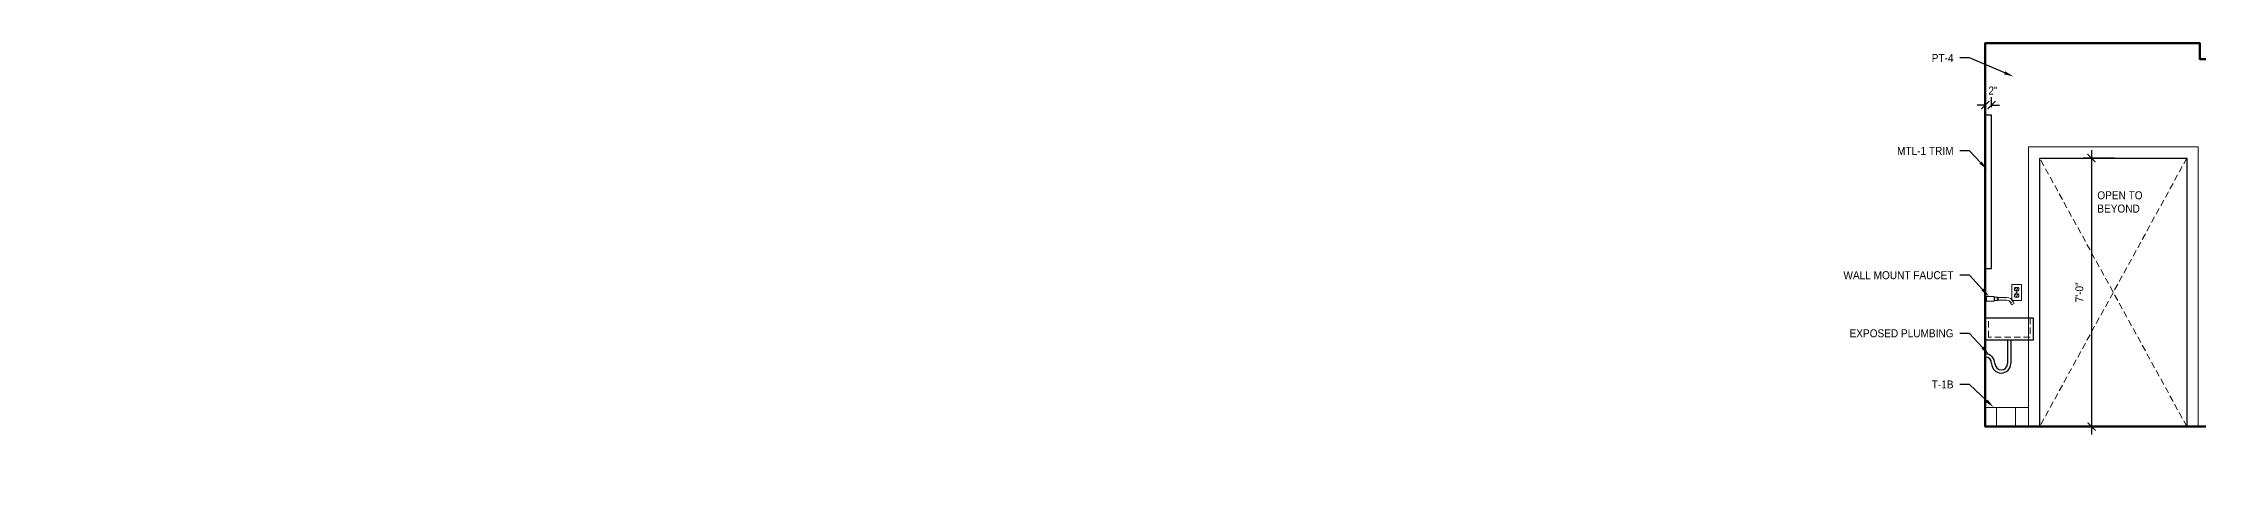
# Model space of a CAD drawing. Header units: inches. Extents: x -3027 to 6920, y -6604 to 320.
# Drawn here: x 290 to 963, y -2413 to -2280 of the extents above; entities that cross this region are included whole.
import ezdxf
from ezdxf import colors
from ezdxf.entities.mleader import LeaderData, LeaderLine
from ezdxf.math import Vec2, Vec3

# ---------------------------------------------------------------- set-up
doc = ezdxf.new("R2010")
doc.units = ezdxf.units.IN
doc.header["$LTSCALE"] = 4
doc.header["$MEASUREMENT"] = 0
doc.header["$PDMODE"] = 35
doc.header["$PDSIZE"] = -5
doc.linetypes.add('DASHED', pattern=[0.75, 0.5, -0.25])
doc.layers.get('0').update_dxf_attribs({"linetype": 'CONTINUOUS'})
doc.layers.get('Defpoints').update_dxf_attribs({"linetype": 'CONTINUOUS'})
for name, color, linetype, lineweight in [('A-ELEV-2', 5, 'CONTINUOUS', 25), ('A-ELEV-3', 8, 'CONTINUOUS', 15), ('A-ELEV-4', 9, 'CONTINUOUS', 9), ('A-ELEV-BYND', 9, 'DASHED', 9), ('A-ELEV-CUT', 3, 'CONTINUOUS', 50), ('A-NOTE-DIM', 8, 'CONTINUOUS', 15), ('A-NOTE-REF', 8, 'CONTINUOUS', 15)]:
    doc.layers.add(name, color=color, linetype=linetype, lineweight=lineweight)
doc.styles.add('ANNOT-SM', font='swisse.ttf', dxfattribs={"width": 0.9, "height": 0.078125})
doc.dimstyles.new('DIM-ANNOT', dxfattribs={"dimtxt": 0.078125, "dimasz": 0.078125, "dimexe": 0.078125, "dimexo": 0.078125, "dimgap": 0.078125, "dimtad": 1, "dimzin": 11, "dimdsep": 46, "dimlunit": 4, "dimtxsty": 'ANNOT-SM', "dimblk1": 'ARCHTICK', "dimblk2": 'ARCHTICK', "dimsah": 1, "dimcen": 0, "dimdle": 0.078125, "dimclrd": 8, "dimclre": 8, "dimclrt": 8, "dimadec": 0, "dimazin": 0, "dimtfac": 4, "dimtofl": 0, "dimtmove": 2, "dimatfit": 3, "dimfxl": 1, "dimfrac": 2, "dimtzin": 0, "dimarcsym": 0})

# ---------------------------------------------------------------- blocks, each defined once
blk = doc.blocks.new('E15-FAUC-ATRIO-S')
at = {"layer": 'A-ELEV-3', "ltscale": 0.5}
blk.add_line((-8.71, -2.2), (-7.92, -2.59), dxfattribs=at)
blk.add_lwpolyline([(-3.91, -0.88), (-6.76, -0.88, 0.318439), (-8.71, -2.2), (-9, -2.83), (-8.21, -3.22), (-7.87, -2.49, -0.307214), (-6.77, -1.79), (-3.91, -1.79)], format="xyb", dxfattribs=at)
for points in [[(-3.91, -1.09), (-3.91, -0.82), (-2.91, -0.82)], [(-3.91, -1.59), (-3.91, -1.86), (-2.91, -1.86)], [(-2.78, -0.74), (-2.91, -0.74), (-2.91, -1.93), (-2.78, -1.93)], [(-0.39, -2.06), (-2.78, -2.06), (-2.78, -0.62), (-0.39, -0.62)], [(-0.23, -0.46), (-0.39, -0.46), (-0.39, -2.21), (-0.23, -2.21)]]:
    blk.add_lwpolyline(points, dxfattribs=at)
blk.add_lwpolyline([(0, -0.24), (0, -2.43), (-0.23, -2.43), (-0.23, -0.24)], close=True, dxfattribs=at)
blk.add_circle((-3.91, -1.34), 0.25, dxfattribs=at)
blk = doc.blocks.new('_ARCHTICK')
at = {"color": 0, "linetype": 'ByBlock', "const_width": 0.15}
blk.add_lwpolyline([(-0.5, -0.5), (0.5, 0.5)], dxfattribs=at)
blk = doc.blocks.new('*D79')
at = {"layer": 'A-NOTE-DIM', "color": 8, "lineweight": -2, "transparency": 16777216}
for p, q in [((936.76, -2316), (927.2, -2316)), ((929.7, -2313.5), (929.7, -2402.5)), ((936.76, -2400), (927.2, -2400))]:
    blk.add_line(p, q, dxfattribs=at)
at = {"layer": 'Defpoints', "color": 0, "transparency": 16777216}
for p in [(939.26, -2316), (929.7, -2400), (939.26, -2400)]:
    blk.add_point(p, dxfattribs=at)
at = {"layer": 'A-NOTE-DIM', "color": 8, "lineweight": -2, "transparency": 16777216, "xscale": 2.5, "yscale": 2.5, "zscale": 2.5}
for p, rotation in [((929.7, -2316), 90), ((929.7, -2400), 270)]:
    blk.add_blockref('_ARCHTICK', p, dxfattribs=dict(at, rotation=rotation))
at = {"layer": 'A-NOTE-DIM', "color": 8, "transparency": 16777216, "insert": (925.92, -2358), "char_height": 2.5, "attachment_point": 5, "rotation": 90, "style": 'ANNOT-SM'}
blk.add_mtext('7\'-0" ', dxfattribs=at)
blk = doc.blocks.new('*D95')
at = {"layer": 'A-NOTE-DIM', "color": 8, "lineweight": -2, "transparency": 16777216}
for p, q in [((896.5, -2300.06), (896.5, -2296.92)), ((898.5, -2300.06), (898.5, -2296.92)), ((896.5, -2299.42), (894, -2299.42)), ((898.5, -2299.42), (901, -2299.42))]:
    blk.add_line(p, q, dxfattribs=at)
at = {"layer": 'Defpoints', "color": 0, "transparency": 16777216}
for p in [(896.5, -2302.56), (898.5, -2299.42), (898.5, -2302.56)]:
    blk.add_point(p, dxfattribs=at)
at = {"layer": 'A-NOTE-DIM', "color": 8, "lineweight": -2, "transparency": 16777216, "xscale": 2.5, "yscale": 2.5, "zscale": 2.5}
blk.add_blockref('_ARCHTICK', (896.5, -2299.42), dxfattribs=at)
at = {"layer": 'A-NOTE-DIM', "color": 8, "lineweight": -2, "transparency": 16777216, "xscale": 2.5, "yscale": 2.5, "zscale": 2.5, "rotation": 180}
blk.add_blockref('_ARCHTICK', (898.5, -2299.42), dxfattribs=at)
at = {"layer": 'A-NOTE-DIM', "color": 8, "transparency": 16777216, "insert": (898.92, -2294.86), "char_height": 2.5, "attachment_point": 5, "style": 'ANNOT-SM'}
blk.add_mtext('2" ', dxfattribs=at)
blk = doc.blocks.new('E16-DUPLEX')
at = {"layer": 'A-ELEV-3'}
for p, q in [((-0.25, 1), (-0.25, 1.38)), ((0.06, 0.62), (-0.06, 0.62)), ((0.25, 1), (0.25, 1.38)), ((-0.25, -1), (-0.25, -0.62)), ((0.06, -1.38), (-0.06, -1.38)), ((0.25, -1), (0.25, -0.62))]:
    blk.add_line(p, q, dxfattribs=at)
blk.add_lwpolyline([(-1.5, -2.5), (-1.5, 2.5), (1.5, 2.5), (1.5, -2.5)], close=True, dxfattribs=at)
for points in [[(-0.5, 0.5), (0.5, 0.5, 0.381966), (0.5, 1.5), (-0.5, 1.5, 0.381966)], [(-0.5, -1.5), (0.5, -1.5, 0.381966), (0.5, -0.5), (-0.5, -0.5, 0.381966)]]:
    blk.add_lwpolyline(points, format="xyb", close=True, dxfattribs=at)
blk.add_circle((0, 0), 0.125, dxfattribs=at)
for centre in [(0, 0.69), (0, -1.31)]:
    blk.add_arc(centre, 0.0859, 313.88087, 226.11913, dxfattribs=at)

msp = doc.modelspace()

# ---------------------------------------------------------------- hatches: boundary and pattern name
at = {"layer": 'A-ELEV-4'}
h = msp.add_hatch(dxfattribs=at)
h.set_pattern_fill('ANSI37', color=256, scale=48, angle=45)
h.paths.add_polyline_path([(896.5002, -2394), (896.5002, -2400), (910.01121, -2400), (910.01121, -2394)])

# ---------------------------------------------------------------- linework, layer by layer
at = {"layer": 'A-ELEV-2'}
for points in [[(896.5002, -2350.5625), (898.5002, -2350.5625), (898.5002, -2302.5625), (896.5002, -2302.5625)], [(913.51121, -2400), (913.51121, -2316), (959.51121, -2316), (959.51121, -2400)], [(896.5002, -2366), (911.5002, -2366), (911.5002, -2373), (896.5002, -2373)], [(903.5002, -2373), (903.5002, -2380.24963)]]:
    msp.add_lwpolyline(points, dxfattribs=at)
msp.add_lwpolyline([(904.5002, -2373), (904.5002, -2380.24963, -0.559219129)], format="xyb", dxfattribs=at)
for centre, radius, start, end in [((896.5002, -2380.24963), 3, 0, 90), ((896.5002, -2380.24963), 2, 0, 90), ((901.5002, -2380.24963), 3, 180, 0), ((901.5002, -2380.24963), 2, 180, 0)]:
    msp.add_arc(centre, radius, start, end, dxfattribs=at)
at = {"layer": 'A-ELEV-3'}
msp.add_line((896.5002, -2394), (910.01121, -2394), dxfattribs=at)
msp.add_lwpolyline([(910.01121, -2400), (910.01121, -2312.5), (963.01121, -2312.5), (963.01121, -2400)], dxfattribs=at)
at = {"layer": 'A-ELEV-BYND'}
for p, q in [((959.51121, -2400), (913.51121, -2316)), ((959.51121, -2316), (913.51121, -2400))]:
    msp.add_line(p, q, dxfattribs=at)
msp.add_lwpolyline([(910.5002, -2366), (910.5002, -2372), (897.5002, -2372), (897.5002, -2366)], dxfattribs=at)
at = {"layer": 'A-ELEV-CUT'}
msp.add_lwpolyline([(968.51121, -2280), (1032.51121, -2280), (1032.51121, -2400), (896.5002, -2400), (896.5002, -2280), (963.51121, -2280), (963.51121, -2285), (968.51121, -2285), (968.51121, -2280)], dxfattribs=at)

# ---------------------------------------------------------------- block references
at = {"layer": 'A-ELEV-2', "xscale": -1}
msp.add_blockref('E15-FAUC-ATRIO-S', (896.5002, -2358.7033), dxfattribs=at)
at = {"layer": 'A-ELEV-3'}
msp.add_blockref('E16-DUPLEX', (906.3378, -2358), dxfattribs=at)

# ---------------------------------------------------------------- texts
at = {"layer": 'A-NOTE-REF', "insert": (931.525, -2326.375), "char_height": 2.5, "attachment_point": 1, "style": 'ANNOT-SM'}
msp.add_mtext_dynamic_manual_height_columns('OPEN TO BEYOND', width=18.1616176, gutter_width=12.5, heights=[0], dxfattribs=at)

# ---------------------------------------------------------------- dimensions: what is measured, and where the dimension line sits
at = {"layer": 'A-NOTE-DIM'}
dim = msp.add_linear_dim(base=(898.5002, -2299.41539), p1=(896.5002, -2302.5625), p2=(898.5002, -2302.5625), dimstyle='DIM-ANNOT', override={"dimpost": ' '}, dxfattribs=at)
dim.commit()
dim.dimension.update_dxf_attribs({"geometry": '*D95', "text_midpoint": (898.92027, -2294.85879), "dimtype": 160})
dim = msp.add_linear_dim(base=(929.7, -2400), p1=(939.2557, -2316), p2=(939.2557, -2400), angle=90, dimstyle='DIM-ANNOT', override={"dimpost": ' '}, dxfattribs=at)
dim.commit()
dim.dimension.update_dxf_attribs({"geometry": '*D79', "text_midpoint": (925.91704, -2358)})

# ---------------------------------------------------------------- leaders
at = {"layer": 'A-NOTE-REF'}
ml = msp.add_multileader_mtext('Standard', dxfattribs=at)
ml.set_content('T-1, PATTERN AS SHOWN, FULL TILE AT TOP. CENTER ON WALL', color=256, style='ANNOT-SM')
ml.set_leader_properties()
ml.build(insert=Vec2(0, 0))
ml.multileader.update_dxf_attribs({"dogleg_length": 0.09375, "arrow_head_size": 3, "scale": 32})
ctx = ml.context
ctx.base_point, ctx.scale, ctx.char_height, ctx.arrow_head_size, ctx.plane_origin = Vec3(-650.625, -2283.2), 32, 2.5, 3, Vec3(-670.3498, -2279.43879)
notes = []
notes.append((ctx, [(0, (1, 1, 0), (-653.625, -2283.2), (1, 0), 3, [(0, [(-674.25, -2285.05)], 0, [])])]))
ctx.mtext.insert, ctx.mtext.width, ctx.mtext.flow_direction = Vec3(-648.625, -2281.91704), 33.9323855, 5
ml = msp.add_multileader_mtext('Standard', dxfattribs=at)
ml.set_content('PT-4', color=256, style='ANNOT-SM')
ml.set_leader_properties()
ml.build(insert=Vec2(0, 0))
ml.multileader.update_dxf_attribs({"dogleg_length": 0.09375, "arrow_head_size": 3, "scale": 32})
ctx = ml.context
ctx.base_point, ctx.scale, ctx.char_height, ctx.arrow_head_size, ctx.plane_origin = Vec3(877.23013, -2284.67187), 32, 2.5, 3, Vec3(902.83738, -2314.22187)
ctx.text_align_type = 2
notes.append((ctx, [(0, (1, 1, 0), (891.5917, -2284.67187), (-1, 0), 3, [(0, [(905.34127, -2290.47187)], 0, [])])]))
ctx.mtext.insert, ctx.mtext.width, ctx.mtext.alignment, ctx.mtext.flow_direction = Vec3(886.5917, -2283.42187), 31.6769026, 3, 5
ml = msp.add_multileader_mtext('Standard', dxfattribs=at)
ml.set_content('MTL-1 TRIM', color=256, style='ANNOT-SM')
ml.set_leader_properties()
ml.build(insert=Vec2(0, 0))
ml.multileader.update_dxf_attribs({"dogleg_length": 0.09375, "arrow_head_size": 3, "scale": 32})
ctx = ml.context
ctx.base_point, ctx.scale, ctx.char_height, ctx.arrow_head_size, ctx.plane_origin = Vec3(864.75853, -2313.75), 32, 2.5, 3, Vec3(902.83738, -2343.3)
ctx.text_align_type = 2
notes.append((ctx, [(0, (1, 1, 0), (891.5917, -2313.75), (-1, 0), 3, [(0, [(897.08553, -2319.55)], 0, [])])]))
ctx.mtext.insert, ctx.mtext.width, ctx.mtext.alignment, ctx.mtext.flow_direction = Vec3(886.5917, -2312.49915), 31.6769026, 3, 5
ml = msp.add_multileader_mtext('Standard', dxfattribs=at)
ml.set_content('GL-2 MIRROR\\PSIZED TO BE MID-TILE.\\PMTL-1 TRIM?', color=256, style='ANNOT-SM')
ml.set_leader_properties()
ml.build(insert=Vec2(0, 0))
ml.multileader.update_dxf_attribs({"dogleg_length": 0.09375, "arrow_head_size": 3, "scale": 32})
ctx = ml.context
ctx.base_point, ctx.scale, ctx.char_height, ctx.arrow_head_size, ctx.plane_origin = Vec3(-650.625, -2323.825), 32, 2.5, 3, Vec3(-670.3498, -2343.3)
notes.append((ctx, [(0, (1, 1, 0), (-653.625, -2323.825), (1, 0), 3, [(0, [(-674.4998, -2319.55)], 0, [])])]))
ctx.mtext.insert, ctx.mtext.width, ctx.mtext.flow_direction = Vec3(-648.625, -2322.57415), 31.6769026, 5
ml = msp.add_multileader_mtext('Standard', dxfattribs=at)
ml.set_content('WALL MOUNT FAUCET', color=256, style='ANNOT-SM')
ml.set_leader_properties()
ml.build(insert=Vec2(0, 0))
ml.multileader.update_dxf_attribs({"dogleg_length": 0.09375, "arrow_head_size": 3, "scale": 32})
ctx = ml.context
ctx.base_point, ctx.scale, ctx.char_height, ctx.arrow_head_size, ctx.plane_origin = Vec3(860.4776, -2352.66373), 32, 2.5, 3, Vec3(902.83738, -2382.21373)
ctx.text_align_type = 2
notes.append((ctx, [(0, (1, 1, 0), (891.5917, -2352.66373), (-1, 0), 3, [(0, [(897.70717, -2359.32467)], 0, [])])]))
ctx.mtext.insert, ctx.mtext.width, ctx.mtext.alignment, ctx.mtext.flow_direction = Vec3(886.5917, -2351.38077), 31.6769026, 3, 5
ml = msp.add_multileader_mtext('Standard', dxfattribs=at)
ml.set_content('EXPOSED PLUMBING', color=256, style='ANNOT-SM')
ml.set_leader_properties()
ml.build(insert=Vec2(0, 0))
ml.multileader.update_dxf_attribs({"dogleg_length": 0.09375, "arrow_head_size": 3, "scale": 32})
ctx = ml.context
ctx.base_point, ctx.scale, ctx.char_height, ctx.arrow_head_size, ctx.plane_origin = Vec3(866.50498, -2370.84219), 32, 2.5, 3, Vec3(902.83738, -2400.39219)
ctx.text_align_type = 2
notes.append((ctx, [(0, (1, 1, 0), (891.5917, -2370.84219), (-1, 0), 3, [(0, [(897.70717, -2377.50314)], 0, [])])]))
ctx.mtext.insert, ctx.mtext.width, ctx.mtext.alignment, ctx.mtext.flow_direction = Vec3(886.5917, -2369.55923), 31.6769026, 3, 5
ml = msp.add_multileader_mtext('Standard', dxfattribs=at)
ml.set_content('\\A1;SLOPE TO DRAIN\\PMIN {\\H0.7x;\\S1/4;}" PER FOOT', color=256, style='ANNOT-SM')
ml.set_leader_properties()
ml.build(insert=Vec2(0, 0))
ml.multileader.update_dxf_attribs({"dogleg_length": 0.09375, "arrow_head_size": 3, "scale": 32})
ctx = ml.context
ctx.base_point, ctx.scale, ctx.char_height, ctx.arrow_head_size, ctx.plane_origin = Vec3(-782.18246, -2405.54281), 32, 2.5, 3, Vec3(-801.90726, -2411.74281)
notes.append((ctx, [(0, (1, 1, 0), (-785.18246, -2405.54281), (1, 0), 3, [(0, [(-791.67637, -2371.47549)], 0, [])])]))
ctx.mtext.insert, ctx.mtext.width, ctx.mtext.flow_direction = Vec3(-780.18246, -2404.25985), 43.0032072, 5
ml = msp.add_multileader_mtext('Standard', dxfattribs=at)
ml.set_content('SINGLE EXPOSED DRAIN', color=256, style='ANNOT-SM')
ml.set_leader_properties()
ml.build(insert=Vec2(0, 0))
ml.multileader.update_dxf_attribs({"dogleg_length": 0.09375, "arrow_head_size": 3, "scale": 32})
ctx = ml.context
ctx.base_point, ctx.scale, ctx.char_height, ctx.arrow_head_size, ctx.plane_origin = Vec3(-731.87907, -2405.54281), 32, 2.5, 3, Vec3(-751.60387, -2411.74281)
notes.append((ctx, [(0, (1, 1, 0), (-734.87907, -2405.54281), (1, 0), 3, [(0, [(-741.4998, -2377.5625)], 0, [])])]))
ctx.mtext.insert, ctx.mtext.width, ctx.mtext.flow_direction = Vec3(-729.87907, -2404.25985), 43.0032072, 5
ml = msp.add_multileader_mtext('Standard', dxfattribs=at)
ml.set_content('T-1B', color=256, style='ANNOT-SM')
ml.set_leader_properties()
ml.build(insert=Vec2(0, 0))
ml.multileader.update_dxf_attribs({"dogleg_length": 0.09375, "arrow_head_size": 3, "scale": 32})
ctx = ml.context
ctx.base_point, ctx.scale, ctx.char_height, ctx.arrow_head_size, ctx.plane_origin = Vec3(876.79656, -2386.80756), 32, 2.5, 3, Vec3(902.83738, -2416.35756)
ctx.text_align_type = 2
notes.append((ctx, [(0, (1, 1, 0), (891.5917, -2386.80756), (-1, 0), 3, [(0, [(899.14035, -2394)], 0, [])])]))
ctx.mtext.insert, ctx.mtext.width, ctx.mtext.alignment, ctx.mtext.flow_direction = Vec3(886.5917, -2385.55756), 31.6769026, 3, 5
for ctx, leaders in notes:
    for number, flags, end, landing, length, lines in leaders:
        leader = LeaderData()
        leader.index, (leader.has_last_leader_line, leader.has_dogleg_vector, leader.attachment_direction) = number, flags
        leader.last_leader_point, leader.dogleg_vector, leader.dogleg_length = Vec3(end), Vec3(landing), length
        for number, points, colour, breaks in lines:
            line = LeaderLine()
            line.index, line.vertices, line.color, line.breaks = number, Vec3.list(points), colors.encode_raw_color(colour), breaks
            leader.lines.append(line)
        ctx.leaders.append(leader)

doc.saveas('drawing.dxf')
